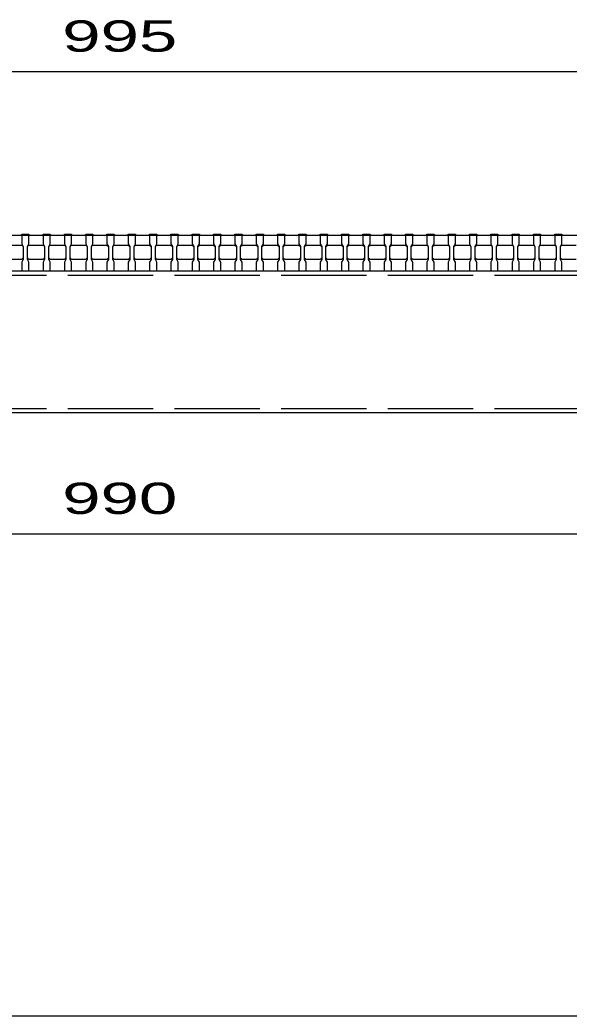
# Model space of a CAD drawing. Units: millimetres, scale not verified. Extents: x -1820 to 1731, y -1282 to 1054.
# Drawn here: x -1006 to -619, y -1146 to -446 of the extents above; entities that cross this region are included whole.
import ezdxf
from ezdxf.enums import TextEntityAlignment as Align

# ---------------------------------------------------------------- set-up
doc = ezdxf.new("R2010")
doc.units = ezdxf.units.MM
doc.header["$LTSCALE"] = 10
doc.linetypes.add('DASHED', pattern=[7.5, 6, -1.5])
for name, color, linetype, lineweight in [('0_2', 150, 'Continuous', 25), ('16', 3, 'Continuous', 25), ('22', 4, 'Continuous', 25)]:
    doc.layers.add(name, color=color, linetype=linetype, lineweight=lineweight)
doc.styles.add('ベクトル', font='')
doc.styles.get('ベクトル').set_extended_font_data('ベクトル')

msp = doc.modelspace()

# ---------------------------------------------------------------- linework, layer by layer
at = {"layer": '0_2'}
msp.add_line((1731, -1146.5), (-1729, -1146.5), dxfattribs=at)
at = {"layer": '16'}
for p, q in [((-1424.39, -597.5), (-429.39, -597.5)), ((-1004.39, -597.5), (-1004.39, -596.8)), ((-1004.39, -596.8), (-999.39, -596.8)), ((-1004.39, -597.5), (-1004.39, -603.5)), ((-999.39, -597.5), (-1004.39, -597.5)), ((-999.39, -596.8), (-999.39, -597.5)), ((-999.39, -603.5), (-999.39, -597.5)), ((-989.39, -597.5), (-989.39, -596.8)), ((-989.39, -596.8), (-984.39, -596.8)), ((-989.39, -597.5), (-989.39, -603.5)), ((-984.39, -597.5), (-989.39, -597.5)), ((-984.39, -596.8), (-984.39, -597.5)), ((-984.39, -603.5), (-984.39, -597.5)), ((-974.39, -597.5), (-974.39, -596.8)), ((-974.39, -596.8), (-969.39, -596.8)), ((-974.39, -597.5), (-974.39, -603.5)), ((-969.39, -597.5), (-974.39, -597.5)), ((-969.39, -596.8), (-969.39, -597.5)), ((-969.39, -603.5), (-969.39, -597.5)), ((-959.39, -597.5), (-959.39, -596.8)), ((-959.39, -596.8), (-954.39, -596.8)), ((-959.39, -597.5), (-959.39, -603.5)), ((-954.39, -597.5), (-959.39, -597.5)), ((-954.39, -596.8), (-954.39, -597.5)), ((-954.39, -603.5), (-954.39, -597.5)), ((-944.39, -597.5), (-944.39, -596.8)), ((-944.39, -596.8), (-939.39, -596.8)), ((-944.39, -597.5), (-944.39, -603.5)), ((-939.39, -597.5), (-944.39, -597.5)), ((-939.39, -596.8), (-939.39, -597.5)), ((-939.39, -603.5), (-939.39, -597.5)), ((-929.39, -597.5), (-929.39, -596.8)), ((-929.39, -596.8), (-924.39, -596.8)), ((-929.39, -597.5), (-929.39, -603.5)), ((-924.39, -597.5), (-929.39, -597.5)), ((-924.39, -596.8), (-924.39, -597.5)), ((-924.39, -603.5), (-924.39, -597.5)), ((-914.39, -597.5), (-914.39, -596.8)), ((-914.39, -596.8), (-909.39, -596.8)), ((-914.39, -597.5), (-914.39, -603.5)), ((-909.39, -597.5), (-914.39, -597.5)), ((-909.39, -596.8), (-909.39, -597.5)), ((-909.39, -603.5), (-909.39, -597.5)), ((-899.39, -597.5), (-899.39, -596.8)), ((-899.39, -596.8), (-894.39, -596.8)), ((-899.39, -597.5), (-899.39, -603.5)), ((-894.39, -597.5), (-899.39, -597.5)), ((-894.39, -596.8), (-894.39, -597.5)), ((-894.39, -603.5), (-894.39, -597.5)), ((-884.39, -597.5), (-884.39, -596.8)), ((-884.39, -596.8), (-879.39, -596.8)), ((-884.39, -597.5), (-884.39, -603.5)), ((-879.39, -597.5), (-884.39, -597.5)), ((-879.39, -596.8), (-879.39, -597.5)), ((-879.39, -603.5), (-879.39, -597.5)), ((-869.39, -597.5), (-869.39, -596.8)), ((-869.39, -596.8), (-864.39, -596.8)), ((-869.39, -597.5), (-869.39, -603.5)), ((-864.39, -597.5), (-869.39, -597.5)), ((-864.39, -596.8), (-864.39, -597.5)), ((-864.39, -603.5), (-864.39, -597.5)), ((-854.39, -597.5), (-854.39, -596.8)), ((-854.39, -596.8), (-849.39, -596.8)), ((-854.39, -597.5), (-854.39, -603.5)), ((-849.39, -597.5), (-854.39, -597.5)), ((-849.39, -596.8), (-849.39, -597.5)), ((-849.39, -603.5), (-849.39, -597.5)), ((-839.39, -597.5), (-839.39, -596.8)), ((-839.39, -596.8), (-834.39, -596.8)), ((-839.39, -597.5), (-839.39, -603.5)), ((-834.39, -597.5), (-839.39, -597.5)), ((-834.39, -596.8), (-834.39, -597.5)), ((-834.39, -603.5), (-834.39, -597.5)), ((-824.39, -597.5), (-824.39, -596.8)), ((-824.39, -596.8), (-819.39, -596.8)), ((-824.39, -597.5), (-824.39, -603.5)), ((-819.39, -597.5), (-824.39, -597.5)), ((-819.39, -596.8), (-819.39, -597.5)), ((-819.39, -603.5), (-819.39, -597.5)), ((-809.39, -597.5), (-809.39, -596.8)), ((-809.39, -596.8), (-804.39, -596.8)), ((-809.39, -597.5), (-809.39, -603.5)), ((-804.39, -597.5), (-809.39, -597.5)), ((-804.39, -596.8), (-804.39, -597.5)), ((-804.39, -603.5), (-804.39, -597.5)), ((-794.39, -597.5), (-794.39, -596.8)), ((-794.39, -596.8), (-789.39, -596.8)), ((-794.39, -597.5), (-794.39, -603.5)), ((-789.39, -597.5), (-794.39, -597.5)), ((-789.39, -596.8), (-789.39, -597.5)), ((-789.39, -603.5), (-789.39, -597.5)), ((-779.39, -597.5), (-779.39, -596.8)), ((-779.39, -596.8), (-774.39, -596.8)), ((-779.39, -597.5), (-779.39, -603.5)), ((-774.39, -597.5), (-779.39, -597.5)), ((-774.39, -596.8), (-774.39, -597.5)), ((-774.39, -603.5), (-774.39, -597.5)), ((-764.39, -597.5), (-764.39, -596.8)), ((-764.39, -596.8), (-759.39, -596.8)), ((-764.39, -597.5), (-764.39, -603.5)), ((-759.39, -597.5), (-764.39, -597.5)), ((-759.39, -596.8), (-759.39, -597.5)), ((-759.39, -603.5), (-759.39, -597.5)), ((-749.39, -597.5), (-749.39, -596.8)), ((-749.39, -596.8), (-744.39, -596.8)), ((-749.39, -597.5), (-749.39, -603.5)), ((-744.39, -597.5), (-749.39, -597.5)), ((-744.39, -596.8), (-744.39, -597.5)), ((-744.39, -603.5), (-744.39, -597.5)), ((-734.39, -597.5), (-734.39, -596.8)), ((-734.39, -596.8), (-729.39, -596.8)), ((-734.39, -597.5), (-734.39, -603.5)), ((-729.39, -597.5), (-734.39, -597.5)), ((-729.39, -596.8), (-729.39, -597.5)), ((-729.39, -603.5), (-729.39, -597.5)), ((-719.39, -597.5), (-719.39, -596.8)), ((-719.39, -596.8), (-714.39, -596.8)), ((-719.39, -597.5), (-719.39, -603.5)), ((-714.39, -597.5), (-719.39, -597.5)), ((-714.39, -596.8), (-714.39, -597.5)), ((-714.39, -603.5), (-714.39, -597.5)), ((-704.39, -597.5), (-704.39, -596.8)), ((-704.39, -596.8), (-699.39, -596.8)), ((-704.39, -597.5), (-704.39, -603.5)), ((-699.39, -597.5), (-704.39, -597.5)), ((-699.39, -596.8), (-699.39, -597.5)), ((-699.39, -603.5), (-699.39, -597.5)), ((-689.39, -597.5), (-689.39, -596.8)), ((-689.39, -596.8), (-684.39, -596.8)), ((-689.39, -597.5), (-689.39, -603.5)), ((-684.39, -597.5), (-689.39, -597.5)), ((-684.39, -596.8), (-684.39, -597.5)), ((-684.39, -603.5), (-684.39, -597.5)), ((-674.39, -597.5), (-674.39, -596.8)), ((-674.39, -596.8), (-669.39, -596.8)), ((-674.39, -597.5), (-674.39, -603.5)), ((-669.39, -597.5), (-674.39, -597.5)), ((-669.39, -596.8), (-669.39, -597.5)), ((-669.39, -603.5), (-669.39, -597.5)), ((-659.39, -597.5), (-659.39, -596.8)), ((-659.39, -596.8), (-654.39, -596.8)), ((-659.39, -597.5), (-659.39, -603.5)), ((-654.39, -597.5), (-659.39, -597.5)), ((-654.39, -596.8), (-654.39, -597.5)), ((-654.39, -603.5), (-654.39, -597.5)), ((-644.39, -597.5), (-644.39, -596.8)), ((-644.39, -596.8), (-639.39, -596.8)), ((-644.39, -597.5), (-644.39, -603.5)), ((-639.39, -597.5), (-644.39, -597.5)), ((-639.39, -596.8), (-639.39, -597.5)), ((-639.39, -603.5), (-639.39, -597.5)), ((-629.39, -597.5), (-629.39, -596.8)), ((-629.39, -596.8), (-624.39, -596.8)), ((-629.39, -597.5), (-629.39, -603.5)), ((-624.39, -597.5), (-629.39, -597.5)), ((-624.39, -596.8), (-624.39, -597.5)), ((-624.39, -603.5), (-624.39, -597.5)), ((-1014.39, -604.5), (-1004.39, -604.5)), ((-1004.39, -603.5), (-1003.39, -605.5)), ((-1004.39, -604.5), (-1003.39, -605.5)), ((-1003.39, -605.5), (-1003.39, -614.5)), ((-1000.39, -605.5), (-999.39, -603.5)), ((-1000.39, -605.5), (-999.39, -604.5)), ((-1000.39, -614.5), (-1000.39, -605.5)), ((-999.39, -604.5), (-989.39, -604.5)), ((-989.39, -603.5), (-988.39, -605.5)), ((-989.39, -604.5), (-988.39, -605.5)), ((-988.39, -605.5), (-988.39, -614.5)), ((-985.39, -605.5), (-984.39, -603.5)), ((-985.39, -605.5), (-984.39, -604.5)), ((-985.39, -614.5), (-985.39, -605.5)), ((-984.39, -604.5), (-974.39, -604.5)), ((-974.39, -603.5), (-973.39, -605.5)), ((-974.39, -604.5), (-973.39, -605.5)), ((-973.39, -605.5), (-973.39, -614.5)), ((-970.39, -605.5), (-969.39, -603.5)), ((-970.39, -605.5), (-969.39, -604.5)), ((-970.39, -614.5), (-970.39, -605.5)), ((-969.39, -604.5), (-959.39, -604.5)), ((-959.39, -603.5), (-958.39, -605.5)), ((-959.39, -604.5), (-958.39, -605.5)), ((-958.39, -605.5), (-958.39, -614.5)), ((-955.39, -605.5), (-954.39, -603.5)), ((-955.39, -605.5), (-954.39, -604.5)), ((-955.39, -614.5), (-955.39, -605.5)), ((-954.39, -604.5), (-944.39, -604.5)), ((-944.39, -603.5), (-943.39, -605.5)), ((-944.39, -604.5), (-943.39, -605.5)), ((-943.39, -605.5), (-943.39, -614.5)), ((-940.39, -605.5), (-939.39, -603.5)), ((-940.39, -605.5), (-939.39, -604.5)), ((-940.39, -614.5), (-940.39, -605.5)), ((-939.39, -604.5), (-929.39, -604.5)), ((-929.39, -603.5), (-928.39, -605.5)), ((-929.39, -604.5), (-928.39, -605.5)), ((-928.39, -605.5), (-928.39, -614.5)), ((-925.39, -605.5), (-924.39, -603.5)), ((-925.39, -605.5), (-924.39, -604.5)), ((-925.39, -614.5), (-925.39, -605.5)), ((-924.39, -604.5), (-914.39, -604.5)), ((-914.39, -603.5), (-913.39, -605.5)), ((-914.39, -604.5), (-913.39, -605.5)), ((-913.39, -605.5), (-913.39, -614.5)), ((-910.39, -605.5), (-909.39, -603.5)), ((-910.39, -605.5), (-909.39, -604.5)), ((-910.39, -614.5), (-910.39, -605.5)), ((-909.39, -604.5), (-899.39, -604.5)), ((-899.39, -603.5), (-898.39, -605.5)), ((-899.39, -604.5), (-898.39, -605.5)), ((-898.39, -605.5), (-898.39, -614.5)), ((-895.39, -605.5), (-894.39, -603.5)), ((-895.39, -605.5), (-894.39, -604.5)), ((-895.39, -614.5), (-895.39, -605.5)), ((-894.39, -604.5), (-884.39, -604.5)), ((-884.39, -603.5), (-883.39, -605.5)), ((-884.39, -604.5), (-883.39, -605.5)), ((-883.39, -605.5), (-883.39, -614.5)), ((-880.39, -605.5), (-879.39, -603.5)), ((-880.39, -605.5), (-879.39, -604.5)), ((-880.39, -614.5), (-880.39, -605.5)), ((-879.39, -604.5), (-869.39, -604.5)), ((-869.39, -603.5), (-868.39, -605.5)), ((-869.39, -604.5), (-868.39, -605.5)), ((-868.39, -605.5), (-868.39, -614.5)), ((-865.39, -605.5), (-864.39, -603.5)), ((-865.39, -605.5), (-864.39, -604.5)), ((-865.39, -614.5), (-865.39, -605.5)), ((-864.39, -604.5), (-854.39, -604.5)), ((-854.39, -603.5), (-853.39, -605.5)), ((-854.39, -604.5), (-853.39, -605.5)), ((-853.39, -605.5), (-853.39, -614.5)), ((-850.39, -605.5), (-849.39, -603.5)), ((-850.39, -605.5), (-849.39, -604.5)), ((-850.39, -614.5), (-850.39, -605.5)), ((-849.39, -604.5), (-839.39, -604.5)), ((-839.39, -603.5), (-838.39, -605.5)), ((-839.39, -604.5), (-838.39, -605.5)), ((-838.39, -605.5), (-838.39, -614.5)), ((-835.39, -605.5), (-834.39, -603.5)), ((-835.39, -605.5), (-834.39, -604.5)), ((-835.39, -614.5), (-835.39, -605.5)), ((-834.39, -604.5), (-824.39, -604.5)), ((-824.39, -603.5), (-823.39, -605.5)), ((-824.39, -604.5), (-823.39, -605.5)), ((-823.39, -605.5), (-823.39, -614.5)), ((-820.39, -605.5), (-819.39, -603.5)), ((-820.39, -605.5), (-819.39, -604.5)), ((-820.39, -614.5), (-820.39, -605.5)), ((-819.39, -604.5), (-809.39, -604.5)), ((-809.39, -603.5), (-808.39, -605.5)), ((-809.39, -604.5), (-808.39, -605.5)), ((-808.39, -605.5), (-808.39, -614.5)), ((-805.39, -605.5), (-804.39, -603.5)), ((-805.39, -605.5), (-804.39, -604.5)), ((-805.39, -614.5), (-805.39, -605.5)), ((-804.39, -604.5), (-794.39, -604.5)), ((-794.39, -603.5), (-793.39, -605.5)), ((-794.39, -604.5), (-793.39, -605.5)), ((-793.39, -605.5), (-793.39, -614.5)), ((-790.39, -605.5), (-789.39, -603.5)), ((-790.39, -605.5), (-789.39, -604.5)), ((-790.39, -614.5), (-790.39, -605.5)), ((-789.39, -604.5), (-779.39, -604.5)), ((-779.39, -603.5), (-778.39, -605.5)), ((-779.39, -604.5), (-778.39, -605.5)), ((-778.39, -605.5), (-778.39, -614.5)), ((-775.39, -605.5), (-774.39, -603.5)), ((-775.39, -605.5), (-774.39, -604.5)), ((-775.39, -614.5), (-775.39, -605.5)), ((-774.39, -604.5), (-764.39, -604.5)), ((-764.39, -603.5), (-763.39, -605.5)), ((-764.39, -604.5), (-763.39, -605.5)), ((-763.39, -605.5), (-763.39, -614.5)), ((-760.39, -605.5), (-759.39, -603.5)), ((-760.39, -605.5), (-759.39, -604.5)), ((-760.39, -614.5), (-760.39, -605.5)), ((-759.39, -604.5), (-749.39, -604.5)), ((-749.39, -603.5), (-748.39, -605.5)), ((-749.39, -604.5), (-748.39, -605.5)), ((-748.39, -605.5), (-748.39, -614.5)), ((-745.39, -605.5), (-744.39, -603.5)), ((-745.39, -605.5), (-744.39, -604.5)), ((-745.39, -614.5), (-745.39, -605.5)), ((-744.39, -604.5), (-734.39, -604.5)), ((-734.39, -603.5), (-733.39, -605.5)), ((-734.39, -604.5), (-733.39, -605.5)), ((-733.39, -605.5), (-733.39, -614.5)), ((-730.39, -605.5), (-729.39, -603.5)), ((-730.39, -605.5), (-729.39, -604.5)), ((-730.39, -614.5), (-730.39, -605.5)), ((-729.39, -604.5), (-719.39, -604.5)), ((-719.39, -603.5), (-718.39, -605.5)), ((-719.39, -604.5), (-718.39, -605.5)), ((-718.39, -605.5), (-718.39, -614.5)), ((-715.39, -605.5), (-714.39, -603.5)), ((-715.39, -605.5), (-714.39, -604.5)), ((-715.39, -614.5), (-715.39, -605.5)), ((-714.39, -604.5), (-704.39, -604.5)), ((-704.39, -603.5), (-703.39, -605.5)), ((-704.39, -604.5), (-703.39, -605.5)), ((-703.39, -605.5), (-703.39, -614.5)), ((-700.39, -605.5), (-699.39, -603.5)), ((-700.39, -605.5), (-699.39, -604.5)), ((-700.39, -614.5), (-700.39, -605.5)), ((-699.39, -604.5), (-689.39, -604.5)), ((-689.39, -603.5), (-688.39, -605.5)), ((-689.39, -604.5), (-688.39, -605.5)), ((-688.39, -605.5), (-688.39, -614.5)), ((-685.39, -605.5), (-684.39, -603.5)), ((-685.39, -605.5), (-684.39, -604.5)), ((-685.39, -614.5), (-685.39, -605.5)), ((-684.39, -604.5), (-674.39, -604.5)), ((-674.39, -603.5), (-673.39, -605.5)), ((-674.39, -604.5), (-673.39, -605.5)), ((-673.39, -605.5), (-673.39, -614.5)), ((-670.39, -605.5), (-669.39, -603.5)), ((-670.39, -605.5), (-669.39, -604.5)), ((-670.39, -614.5), (-670.39, -605.5)), ((-669.39, -604.5), (-659.39, -604.5)), ((-659.39, -603.5), (-658.39, -605.5)), ((-659.39, -604.5), (-658.39, -605.5)), ((-658.39, -605.5), (-658.39, -614.5)), ((-655.39, -605.5), (-654.39, -603.5)), ((-655.39, -605.5), (-654.39, -604.5)), ((-655.39, -614.5), (-655.39, -605.5)), ((-654.39, -604.5), (-644.39, -604.5)), ((-644.39, -603.5), (-643.39, -605.5)), ((-644.39, -604.5), (-643.39, -605.5)), ((-643.39, -605.5), (-643.39, -614.5)), ((-640.39, -605.5), (-639.39, -603.5)), ((-640.39, -605.5), (-639.39, -604.5)), ((-640.39, -614.5), (-640.39, -605.5)), ((-639.39, -604.5), (-629.39, -604.5)), ((-629.39, -603.5), (-628.39, -605.5)), ((-629.39, -604.5), (-628.39, -605.5)), ((-628.39, -605.5), (-628.39, -614.5)), ((-625.39, -605.5), (-624.39, -603.5)), ((-625.39, -605.5), (-624.39, -604.5)), ((-625.39, -614.5), (-625.39, -605.5)), ((-624.39, -604.5), (-614.39, -604.5)), ((-1004.39, -614.5), (-1014.39, -614.5)), ((-1003.39, -613.5), (-1004.39, -614.5)), ((-1003.39, -614.5), (-1004.39, -616.5)), ((-999.39, -614.5), (-1000.39, -613.5)), ((-999.39, -616.5), (-1000.39, -614.5)), ((-989.39, -614.5), (-999.39, -614.5)), ((-988.39, -613.5), (-989.39, -614.5)), ((-988.39, -614.5), (-989.39, -616.5)), ((-984.39, -614.5), (-985.39, -613.5)), ((-984.39, -616.5), (-985.39, -614.5)), ((-974.39, -614.5), (-984.39, -614.5)), ((-973.39, -613.5), (-974.39, -614.5)), ((-973.39, -614.5), (-974.39, -616.5)), ((-969.39, -614.5), (-970.39, -613.5)), ((-969.39, -616.5), (-970.39, -614.5)), ((-959.39, -614.5), (-969.39, -614.5)), ((-958.39, -613.5), (-959.39, -614.5)), ((-958.39, -614.5), (-959.39, -616.5)), ((-954.39, -614.5), (-955.39, -613.5)), ((-954.39, -616.5), (-955.39, -614.5)), ((-944.39, -614.5), (-954.39, -614.5)), ((-943.39, -613.5), (-944.39, -614.5)), ((-943.39, -614.5), (-944.39, -616.5)), ((-939.39, -614.5), (-940.39, -613.5)), ((-939.39, -616.5), (-940.39, -614.5)), ((-929.39, -614.5), (-939.39, -614.5)), ((-928.39, -613.5), (-929.39, -614.5)), ((-928.39, -614.5), (-929.39, -616.5)), ((-924.39, -614.5), (-925.39, -613.5)), ((-924.39, -616.5), (-925.39, -614.5)), ((-914.39, -614.5), (-924.39, -614.5)), ((-913.39, -613.5), (-914.39, -614.5)), ((-913.39, -614.5), (-914.39, -616.5)), ((-909.39, -614.5), (-910.39, -613.5)), ((-909.39, -616.5), (-910.39, -614.5)), ((-899.39, -614.5), (-909.39, -614.5)), ((-898.39, -613.5), (-899.39, -614.5)), ((-898.39, -614.5), (-899.39, -616.5)), ((-894.39, -614.5), (-895.39, -613.5)), ((-894.39, -616.5), (-895.39, -614.5)), ((-884.39, -614.5), (-894.39, -614.5)), ((-883.39, -613.5), (-884.39, -614.5)), ((-883.39, -614.5), (-884.39, -616.5)), ((-879.39, -614.5), (-880.39, -613.5)), ((-879.39, -616.5), (-880.39, -614.5)), ((-869.39, -614.5), (-879.39, -614.5)), ((-868.39, -613.5), (-869.39, -614.5)), ((-868.39, -614.5), (-869.39, -616.5)), ((-864.39, -614.5), (-865.39, -613.5)), ((-864.39, -616.5), (-865.39, -614.5)), ((-854.39, -614.5), (-864.39, -614.5)), ((-853.39, -613.5), (-854.39, -614.5)), ((-853.39, -614.5), (-854.39, -616.5)), ((-849.39, -614.5), (-850.39, -613.5)), ((-849.39, -616.5), (-850.39, -614.5)), ((-839.39, -614.5), (-849.39, -614.5)), ((-838.39, -613.5), (-839.39, -614.5)), ((-838.39, -614.5), (-839.39, -616.5)), ((-834.39, -614.5), (-835.39, -613.5)), ((-834.39, -616.5), (-835.39, -614.5)), ((-824.39, -614.5), (-834.39, -614.5)), ((-823.39, -613.5), (-824.39, -614.5)), ((-823.39, -614.5), (-824.39, -616.5)), ((-819.39, -614.5), (-820.39, -613.5)), ((-819.39, -616.5), (-820.39, -614.5)), ((-809.39, -614.5), (-819.39, -614.5)), ((-808.39, -613.5), (-809.39, -614.5)), ((-808.39, -614.5), (-809.39, -616.5)), ((-804.39, -614.5), (-805.39, -613.5)), ((-804.39, -616.5), (-805.39, -614.5)), ((-794.39, -614.5), (-804.39, -614.5)), ((-793.39, -613.5), (-794.39, -614.5)), ((-793.39, -614.5), (-794.39, -616.5)), ((-789.39, -614.5), (-790.39, -613.5)), ((-789.39, -616.5), (-790.39, -614.5)), ((-779.39, -614.5), (-789.39, -614.5)), ((-778.39, -613.5), (-779.39, -614.5)), ((-778.39, -614.5), (-779.39, -616.5)), ((-774.39, -614.5), (-775.39, -613.5)), ((-774.39, -616.5), (-775.39, -614.5)), ((-764.39, -614.5), (-774.39, -614.5)), ((-763.39, -613.5), (-764.39, -614.5)), ((-763.39, -614.5), (-764.39, -616.5)), ((-759.39, -614.5), (-760.39, -613.5)), ((-759.39, -616.5), (-760.39, -614.5)), ((-749.39, -614.5), (-759.39, -614.5)), ((-748.39, -613.5), (-749.39, -614.5)), ((-748.39, -614.5), (-749.39, -616.5)), ((-744.39, -614.5), (-745.39, -613.5)), ((-744.39, -616.5), (-745.39, -614.5)), ((-734.39, -614.5), (-744.39, -614.5)), ((-733.39, -613.5), (-734.39, -614.5)), ((-733.39, -614.5), (-734.39, -616.5)), ((-729.39, -614.5), (-730.39, -613.5)), ((-729.39, -616.5), (-730.39, -614.5)), ((-719.39, -614.5), (-729.39, -614.5)), ((-718.39, -613.5), (-719.39, -614.5)), ((-718.39, -614.5), (-719.39, -616.5)), ((-714.39, -614.5), (-715.39, -613.5)), ((-714.39, -616.5), (-715.39, -614.5)), ((-704.39, -614.5), (-714.39, -614.5)), ((-703.39, -613.5), (-704.39, -614.5)), ((-703.39, -614.5), (-704.39, -616.5)), ((-699.39, -614.5), (-700.39, -613.5)), ((-699.39, -616.5), (-700.39, -614.5)), ((-689.39, -614.5), (-699.39, -614.5)), ((-688.39, -613.5), (-689.39, -614.5)), ((-688.39, -614.5), (-689.39, -616.5)), ((-684.39, -614.5), (-685.39, -613.5)), ((-684.39, -616.5), (-685.39, -614.5)), ((-674.39, -614.5), (-684.39, -614.5)), ((-673.39, -613.5), (-674.39, -614.5)), ((-673.39, -614.5), (-674.39, -616.5)), ((-669.39, -614.5), (-670.39, -613.5)), ((-669.39, -616.5), (-670.39, -614.5)), ((-659.39, -614.5), (-669.39, -614.5)), ((-658.39, -613.5), (-659.39, -614.5)), ((-658.39, -614.5), (-659.39, -616.5)), ((-654.39, -614.5), (-655.39, -613.5)), ((-654.39, -616.5), (-655.39, -614.5)), ((-644.39, -614.5), (-654.39, -614.5)), ((-643.39, -613.5), (-644.39, -614.5)), ((-643.39, -614.5), (-644.39, -616.5)), ((-639.39, -614.5), (-640.39, -613.5)), ((-639.39, -616.5), (-640.39, -614.5)), ((-629.39, -614.5), (-639.39, -614.5)), ((-628.39, -613.5), (-629.39, -614.5)), ((-628.39, -614.5), (-629.39, -616.5)), ((-624.39, -614.5), (-625.39, -613.5)), ((-624.39, -616.5), (-625.39, -614.5)), ((-614.39, -614.5), (-624.39, -614.5)), ((-1424.39, -622.5), (-429.39, -622.5)), ((-1421.89, -622.5), (-431.89, -622.5)), ((-1004.39, -616.5), (-1004.39, -622.5)), ((-1004.39, -622.5), (-999.39, -622.5)), ((-999.39, -622.5), (-999.39, -616.5)), ((-989.39, -616.5), (-989.39, -622.5)), ((-989.39, -622.5), (-984.39, -622.5)), ((-984.39, -622.5), (-984.39, -616.5)), ((-974.39, -616.5), (-974.39, -622.5)), ((-974.39, -622.5), (-969.39, -622.5)), ((-969.39, -622.5), (-969.39, -616.5)), ((-959.39, -616.5), (-959.39, -622.5)), ((-959.39, -622.5), (-954.39, -622.5)), ((-954.39, -622.5), (-954.39, -616.5)), ((-944.39, -616.5), (-944.39, -622.5)), ((-944.39, -622.5), (-939.39, -622.5)), ((-939.39, -622.5), (-939.39, -616.5)), ((-929.39, -616.5), (-929.39, -622.5)), ((-929.39, -622.5), (-924.39, -622.5)), ((-924.39, -622.5), (-924.39, -616.5)), ((-914.39, -616.5), (-914.39, -622.5)), ((-914.39, -622.5), (-909.39, -622.5)), ((-909.39, -622.5), (-909.39, -616.5)), ((-899.39, -616.5), (-899.39, -622.5)), ((-899.39, -622.5), (-894.39, -622.5)), ((-894.39, -622.5), (-894.39, -616.5)), ((-884.39, -616.5), (-884.39, -622.5)), ((-884.39, -622.5), (-879.39, -622.5)), ((-879.39, -622.5), (-879.39, -616.5)), ((-869.39, -616.5), (-869.39, -622.5)), ((-869.39, -622.5), (-864.39, -622.5)), ((-864.39, -622.5), (-864.39, -616.5)), ((-854.39, -616.5), (-854.39, -622.5)), ((-854.39, -622.5), (-849.39, -622.5)), ((-849.39, -622.5), (-849.39, -616.5)), ((-839.39, -616.5), (-839.39, -622.5)), ((-839.39, -622.5), (-834.39, -622.5)), ((-834.39, -622.5), (-834.39, -616.5)), ((-824.39, -616.5), (-824.39, -622.5)), ((-824.39, -622.5), (-819.39, -622.5)), ((-819.39, -622.5), (-819.39, -616.5)), ((-809.39, -616.5), (-809.39, -622.5)), ((-809.39, -622.5), (-804.39, -622.5)), ((-804.39, -622.5), (-804.39, -616.5)), ((-794.39, -616.5), (-794.39, -622.5)), ((-794.39, -622.5), (-789.39, -622.5)), ((-789.39, -622.5), (-789.39, -616.5)), ((-779.39, -616.5), (-779.39, -622.5)), ((-779.39, -622.5), (-774.39, -622.5)), ((-774.39, -622.5), (-774.39, -616.5)), ((-764.39, -616.5), (-764.39, -622.5)), ((-764.39, -622.5), (-759.39, -622.5)), ((-759.39, -622.5), (-759.39, -616.5)), ((-749.39, -616.5), (-749.39, -622.5)), ((-749.39, -622.5), (-744.39, -622.5)), ((-744.39, -622.5), (-744.39, -616.5)), ((-734.39, -616.5), (-734.39, -622.5)), ((-734.39, -622.5), (-729.39, -622.5)), ((-729.39, -622.5), (-729.39, -616.5)), ((-719.39, -616.5), (-719.39, -622.5)), ((-719.39, -622.5), (-714.39, -622.5)), ((-714.39, -622.5), (-714.39, -616.5)), ((-704.39, -616.5), (-704.39, -622.5)), ((-704.39, -622.5), (-699.39, -622.5)), ((-699.39, -622.5), (-699.39, -616.5)), ((-689.39, -616.5), (-689.39, -622.5)), ((-689.39, -622.5), (-684.39, -622.5)), ((-684.39, -622.5), (-684.39, -616.5)), ((-674.39, -616.5), (-674.39, -622.5)), ((-674.39, -622.5), (-669.39, -622.5)), ((-669.39, -622.5), (-669.39, -616.5)), ((-659.39, -616.5), (-659.39, -622.5)), ((-659.39, -622.5), (-654.39, -622.5)), ((-654.39, -622.5), (-654.39, -616.5)), ((-644.39, -616.5), (-644.39, -622.5)), ((-644.39, -622.5), (-639.39, -622.5)), ((-639.39, -622.5), (-639.39, -616.5)), ((-629.39, -616.5), (-629.39, -622.5)), ((-629.39, -622.5), (-624.39, -622.5)), ((-624.39, -622.5), (-624.39, -616.5)), ((-431.89, -722.5), (-1421.89, -722.5))]:
    msp.add_line(p, q, dxfattribs=at)
at = {"layer": '16', "linetype": 'DASHED'}
for p, q in [((-1421.89, -625.7), (-431.89, -625.7)), ((-1421.89, -719.3), (-431.89, -719.3))]:
    msp.add_line(p, q, dxfattribs=at)
at = {"layer": '22'}
for p, q in [((-1424.39, -482.5), (-429.39, -482.5)), ((-1421.89, -807.5), (-431.89, -807.5))]:
    msp.add_line(p, q, dxfattribs=at)

# ---------------------------------------------------------------- texts
at = {"layer": '22', "color": 2, "style": 'ベクトル', "width": 1.65}
for s, p in [(' 995 ', (-989.39, -457.5)), (' 990 ', (-989.39, -782.5))]:
    msp.add_text(s, height=21.99, dxfattribs=at).set_placement(p, align=Align.MIDDLE_LEFT)

doc.saveas('drawing.dxf')
